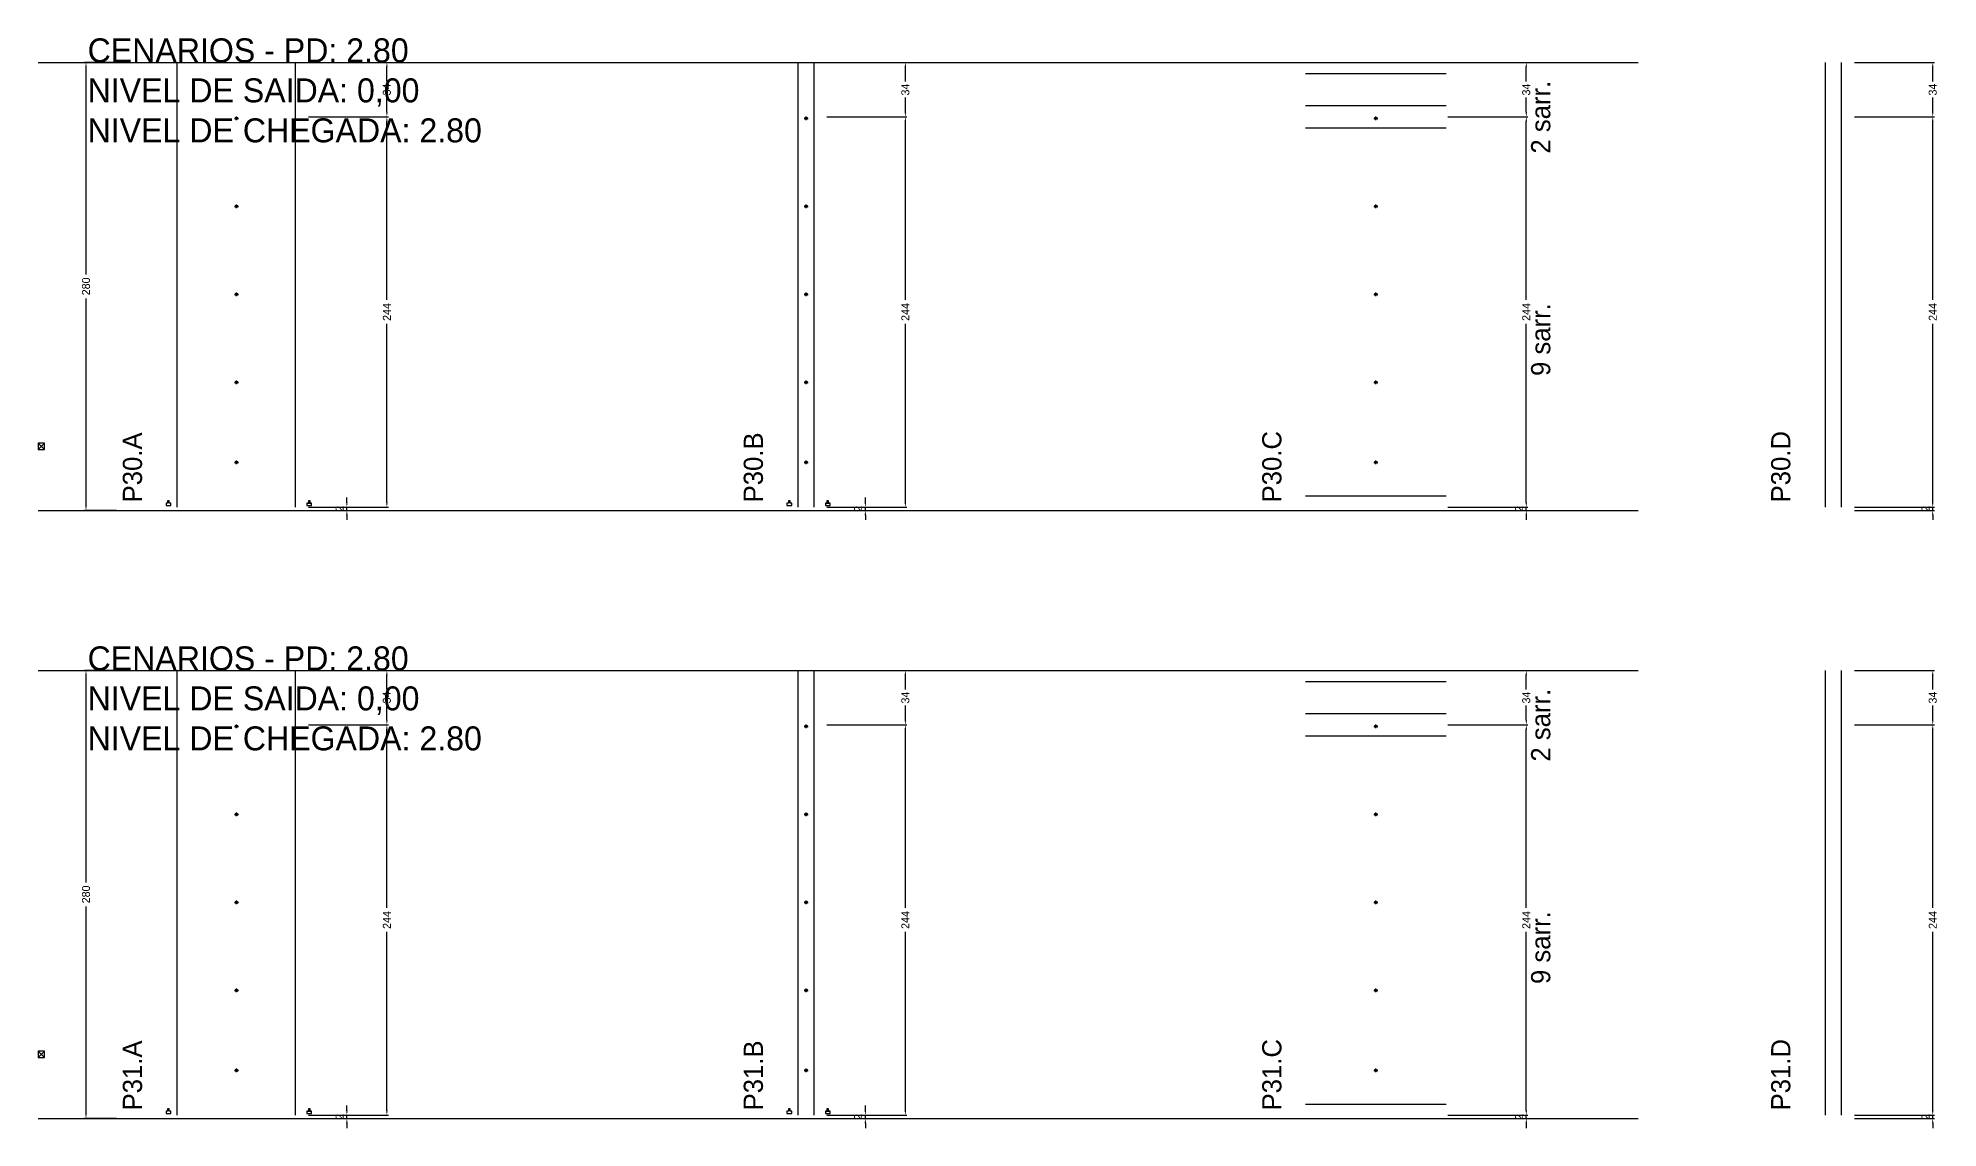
# Model space of a CAD drawing. Header units: centimetres. Extents: x -7000 to 4307, y -13306 to 295.
# Drawn here: x -7000 to -5813, y -11786 to -11105 of the extents above; entities that cross this region are included whole.
import ezdxf

# ---------------------------------------------------------------- set-up
doc = ezdxf.new("R2010")
doc.units = ezdxf.units.CM
doc.linetypes.add('DASHED', pattern=[2, -2])
for name, color, linetype in [('COTA', 241, 'Continuous'), ('COTAS FURACAO', 16, 'Continuous'), ('NOMENCLATURA', 7, 'Continuous'), ('Nível', 160, 'Continuous'), ('SARR_2.2x7', 40, 'Continuous')]:
    doc.layers.add(name, color=color, linetype=linetype)
doc.dimstyles.new('PAINEL-NOVA', dxfattribs={"dimtxt": 5, "dimasz": 3, "dimexe": 1, "dimexo": 1, "dimgap": 1, "dimtad": 1, "dimcen": 2.5, "dimazin": 3, "dimtfac": 1, "dimtmove": 0, "dimatfit": 3})

# ---------------------------------------------------------------- blocks, each defined once
blk = doc.blocks.new('_CLOSEDFILLED')
at = {"color": 0, "linetype": 'BYBLOCK'}
blk.add_solid([(-1, 0.16), (0, 0), (-1, -0.16)], dxfattribs=at)
blk = doc.blocks.new('*D987')
for p, q in [((-6951, -11120), (-6971, -11120)), ((-6970, -11252.5), (-6970, -11123)), ((-6970, -11397), (-6970, -11267.5)), ((-6951, -11400), (-6971, -11400))]:
    blk.add_line(p, q)
at = {"layer": 'Defpoints'}
for p in [(-6950, -11120), (-6970, -11400), (-6950, -11400)]:
    blk.add_point(p, dxfattribs=at)
at = {"layer": 'COTA', "xscale": 3, "yscale": 3}
for p, rotation in [((-6970, -11120), 90), ((-6970, -11400), 270)]:
    blk.add_blockref('_CLOSEDFILLED', p, dxfattribs=dict(at, rotation=rotation))
at = {"layer": 'COTA', "insert": (-6970, -11260), "char_height": 5, "attachment_point": 5, "rotation": 90}
blk.add_mtext('280', dxfattribs=at)
blk = doc.blocks.new('MULDURA')
at = {"layer": 'Paineis'}
for p, q in [((0, 0), (4, 4)), ((4, 0), (0, 4))]:
    blk.add_line(p, q, dxfattribs=at)
blk.add_lwpolyline([(0, 0), (4, 0), (4, 4), (0, 4)], close=True, dxfattribs=at)
blk = doc.blocks.new('*D989')
for p, q in [((-6831, -11154), (-6781, -11154)), ((-6782, -11268.5), (-6782, -11157)), ((-6782, -11395), (-6782, -11283.5)), ((-6831, -11398), (-6781, -11398))]:
    blk.add_line(p, q)
at = {"layer": 'Defpoints'}
for p in [(-6832, -11154), (-6832, -11398), (-6782, -11398)]:
    blk.add_point(p, dxfattribs=at)
at = {"layer": 'COTA', "xscale": 3, "yscale": 3}
for p, rotation in [((-6782, -11154), 90), ((-6782, -11398), 270)]:
    blk.add_blockref('_CLOSEDFILLED', p, dxfattribs=dict(at, rotation=rotation))
at = {"layer": 'COTA', "insert": (-6782, -11276), "char_height": 5, "attachment_point": 5, "rotation": 90}
blk.add_mtext('244', dxfattribs=at)
blk = doc.blocks.new('*D990')
for p, q in [((-6831, -11120), (-6781, -11120)), ((-6782, -11132), (-6782, -11123)), ((-6782, -11151), (-6782, -11142)), ((-6831, -11154), (-6781, -11154))]:
    blk.add_line(p, q)
at = {"layer": 'Defpoints'}
for p in [(-6832, -11120), (-6832, -11154), (-6782, -11154)]:
    blk.add_point(p, dxfattribs=at)
at = {"layer": 'COTA', "xscale": 3, "yscale": 3}
for p, rotation in [((-6782, -11120), 90), ((-6782, -11154), 270)]:
    blk.add_blockref('_CLOSEDFILLED', p, dxfattribs=dict(at, rotation=rotation))
at = {"layer": 'COTA', "insert": (-6782, -11137), "char_height": 5, "attachment_point": 5, "rotation": 90}
blk.add_mtext('34', dxfattribs=at)
blk = doc.blocks.new('SLIPTEE')
at = {"layer": 'Paineis'}
blk.add_lwpolyline([(0, 0), (3, 0), (3, 1.5), (2, 1.5), (2, 3), (1, 3), (1, 1.5), (0, 1.5)], close=True, dxfattribs=at)
blk = doc.blocks.new('SLIPTDD')
at = {"layer": 'Paineis'}
blk.add_line((0, 1.5), (3, 1.5), dxfattribs=at)
blk.add_lwpolyline([(0, 0), (3, 0), (3, 1.5), (2, 1.5), (2, 3), (1, 3), (1, 1.5), (0, 1.5)], close=True, dxfattribs=at)
blk = doc.blocks.new('furacao')
at = {"layer": 'COTAS FURACAO'}
for p, q in [((-1.2, 0), (1.2, 0)), ((0, -1.2), (0, 1.2))]:
    blk.add_line(p, q, dxfattribs=at)
blk.add_circle((0, 0), 0.8, dxfattribs=at)
blk = doc.blocks.new('*D992')
for p, q in [((-6507, -11154), (-6457, -11154)), ((-6458, -11268.5), (-6458, -11157)), ((-6458, -11395), (-6458, -11283.5)), ((-6507, -11398), (-6457, -11398))]:
    blk.add_line(p, q)
at = {"layer": 'Defpoints'}
for p in [(-6508, -11154), (-6508, -11398), (-6458, -11398)]:
    blk.add_point(p, dxfattribs=at)
at = {"layer": 'COTA', "xscale": 3, "yscale": 3}
for p, rotation in [((-6458, -11154), 90), ((-6458, -11398), 270)]:
    blk.add_blockref('_CLOSEDFILLED', p, dxfattribs=dict(at, rotation=rotation))
at = {"layer": 'COTA', "insert": (-6458, -11276), "char_height": 5, "attachment_point": 5, "rotation": 90}
blk.add_mtext('244', dxfattribs=at)
blk = doc.blocks.new('*D993')
for p, q in [((-6507, -11120), (-6457, -11120)), ((-6458, -11132), (-6458, -11123)), ((-6458, -11151), (-6458, -11142)), ((-6507, -11154), (-6457, -11154))]:
    blk.add_line(p, q)
at = {"layer": 'Defpoints'}
for p in [(-6508, -11120), (-6508, -11154), (-6458, -11154)]:
    blk.add_point(p, dxfattribs=at)
at = {"layer": 'COTA', "xscale": 3, "yscale": 3}
for p, rotation in [((-6458, -11120), 90), ((-6458, -11154), 270)]:
    blk.add_blockref('_CLOSEDFILLED', p, dxfattribs=dict(at, rotation=rotation))
at = {"layer": 'COTA', "insert": (-6458, -11137), "char_height": 5, "attachment_point": 5, "rotation": 90}
blk.add_mtext('34', dxfattribs=at)
blk = doc.blocks.new('*D995')
for p, q in [((-6119, -11154), (-6069, -11154)), ((-6070, -11268.5), (-6070, -11157)), ((-6070, -11395), (-6070, -11283.5)), ((-6119, -11398), (-6069, -11398))]:
    blk.add_line(p, q)
at = {"layer": 'Defpoints'}
for p in [(-6120, -11154), (-6120, -11398), (-6070, -11398)]:
    blk.add_point(p, dxfattribs=at)
at = {"layer": 'COTA', "xscale": 3, "yscale": 3}
for p, rotation in [((-6070, -11154), 90), ((-6070, -11398), 270)]:
    blk.add_blockref('_CLOSEDFILLED', p, dxfattribs=dict(at, rotation=rotation))
at = {"layer": 'COTA', "insert": (-6070, -11276), "char_height": 5, "attachment_point": 5, "rotation": 90}
blk.add_mtext('244', dxfattribs=at)
blk = doc.blocks.new('*D996')
for p, q in [((-6119, -11120), (-6069, -11120)), ((-6070, -11132), (-6070, -11123)), ((-6070, -11151), (-6070, -11142)), ((-6119, -11154), (-6069, -11154))]:
    blk.add_line(p, q)
at = {"layer": 'Defpoints'}
for p in [(-6120, -11120), (-6120, -11154), (-6070, -11154)]:
    blk.add_point(p, dxfattribs=at)
at = {"layer": 'COTA', "xscale": 3, "yscale": 3}
for p, rotation in [((-6070, -11120), 90), ((-6070, -11154), 270)]:
    blk.add_blockref('_CLOSEDFILLED', p, dxfattribs=dict(at, rotation=rotation))
at = {"layer": 'COTA', "insert": (-6070, -11137), "char_height": 5, "attachment_point": 5, "rotation": 90}
blk.add_mtext('34', dxfattribs=at)
blk = doc.blocks.new('*D998')
for p, q in [((-5865, -11154), (-5815, -11154)), ((-5816, -11268.5), (-5816, -11157)), ((-5816, -11395), (-5816, -11283.5)), ((-5865, -11398), (-5815, -11398))]:
    blk.add_line(p, q)
at = {"layer": 'Defpoints'}
for p in [(-5866, -11154), (-5866, -11398), (-5816, -11398)]:
    blk.add_point(p, dxfattribs=at)
at = {"layer": 'COTA', "xscale": 3, "yscale": 3}
for p, rotation in [((-5816, -11154), 90), ((-5816, -11398), 270)]:
    blk.add_blockref('_CLOSEDFILLED', p, dxfattribs=dict(at, rotation=rotation))
at = {"layer": 'COTA', "insert": (-5816, -11276), "char_height": 5, "attachment_point": 5, "rotation": 90}
blk.add_mtext('244', dxfattribs=at)
blk = doc.blocks.new('*D999')
for p, q in [((-5865, -11120), (-5815, -11120)), ((-5816, -11132), (-5816, -11123)), ((-5816, -11151), (-5816, -11142)), ((-5865, -11154), (-5815, -11154))]:
    blk.add_line(p, q)
at = {"layer": 'Defpoints'}
for p in [(-5866, -11120), (-5866, -11154), (-5816, -11154)]:
    blk.add_point(p, dxfattribs=at)
at = {"layer": 'COTA', "xscale": 3, "yscale": 3}
for p, rotation in [((-5816, -11120), 90), ((-5816, -11154), 270)]:
    blk.add_blockref('_CLOSEDFILLED', p, dxfattribs=dict(at, rotation=rotation))
at = {"layer": 'COTA', "insert": (-5816, -11137), "char_height": 5, "attachment_point": 5, "rotation": 90}
blk.add_mtext('34', dxfattribs=at)
blk = doc.blocks.new('*D1021')
for p, q in [((-6951, -11500), (-6971, -11500)), ((-6970, -11632.5), (-6970, -11503)), ((-6970, -11777), (-6970, -11647.5)), ((-6951, -11780), (-6971, -11780))]:
    blk.add_line(p, q)
at = {"layer": 'Defpoints'}
for p in [(-6950, -11500), (-6970, -11780), (-6950, -11780)]:
    blk.add_point(p, dxfattribs=at)
at = {"layer": 'COTA', "xscale": 3, "yscale": 3}
for p, rotation in [((-6970, -11500), 90), ((-6970, -11780), 270)]:
    blk.add_blockref('_CLOSEDFILLED', p, dxfattribs=dict(at, rotation=rotation))
at = {"layer": 'COTA', "insert": (-6970, -11640), "char_height": 5, "attachment_point": 5, "rotation": 90}
blk.add_mtext('280', dxfattribs=at)
blk = doc.blocks.new('*D1023')
for p, q in [((-6831, -11534), (-6781, -11534)), ((-6782, -11648.5), (-6782, -11537)), ((-6782, -11775), (-6782, -11663.5)), ((-6831, -11778), (-6781, -11778))]:
    blk.add_line(p, q)
at = {"layer": 'Defpoints'}
for p in [(-6832, -11534), (-6832, -11778), (-6782, -11778)]:
    blk.add_point(p, dxfattribs=at)
at = {"layer": 'COTA', "xscale": 3, "yscale": 3}
for p, rotation in [((-6782, -11534), 90), ((-6782, -11778), 270)]:
    blk.add_blockref('_CLOSEDFILLED', p, dxfattribs=dict(at, rotation=rotation))
at = {"layer": 'COTA', "insert": (-6782, -11656), "char_height": 5, "attachment_point": 5, "rotation": 90}
blk.add_mtext('244', dxfattribs=at)
blk = doc.blocks.new('*D1024')
for p, q in [((-6831, -11500), (-6781, -11500)), ((-6782, -11512), (-6782, -11503)), ((-6782, -11531), (-6782, -11522)), ((-6831, -11534), (-6781, -11534))]:
    blk.add_line(p, q)
at = {"layer": 'Defpoints'}
for p in [(-6832, -11500), (-6832, -11534), (-6782, -11534)]:
    blk.add_point(p, dxfattribs=at)
at = {"layer": 'COTA', "xscale": 3, "yscale": 3}
for p, rotation in [((-6782, -11500), 90), ((-6782, -11534), 270)]:
    blk.add_blockref('_CLOSEDFILLED', p, dxfattribs=dict(at, rotation=rotation))
at = {"layer": 'COTA', "insert": (-6782, -11517), "char_height": 5, "attachment_point": 5, "rotation": 90}
blk.add_mtext('34', dxfattribs=at)
blk = doc.blocks.new('*D1026')
for p, q in [((-6507, -11534), (-6457, -11534)), ((-6458, -11648.5), (-6458, -11537)), ((-6458, -11775), (-6458, -11663.5)), ((-6507, -11778), (-6457, -11778))]:
    blk.add_line(p, q)
at = {"layer": 'Defpoints'}
for p in [(-6508, -11534), (-6508, -11778), (-6458, -11778)]:
    blk.add_point(p, dxfattribs=at)
at = {"layer": 'COTA', "xscale": 3, "yscale": 3}
for p, rotation in [((-6458, -11534), 90), ((-6458, -11778), 270)]:
    blk.add_blockref('_CLOSEDFILLED', p, dxfattribs=dict(at, rotation=rotation))
at = {"layer": 'COTA', "insert": (-6458, -11656), "char_height": 5, "attachment_point": 5, "rotation": 90}
blk.add_mtext('244', dxfattribs=at)
blk = doc.blocks.new('*D1027')
for p, q in [((-6507, -11500), (-6457, -11500)), ((-6458, -11512), (-6458, -11503)), ((-6458, -11531), (-6458, -11522)), ((-6507, -11534), (-6457, -11534))]:
    blk.add_line(p, q)
at = {"layer": 'Defpoints'}
for p in [(-6508, -11500), (-6508, -11534), (-6458, -11534)]:
    blk.add_point(p, dxfattribs=at)
at = {"layer": 'COTA', "xscale": 3, "yscale": 3}
for p, rotation in [((-6458, -11500), 90), ((-6458, -11534), 270)]:
    blk.add_blockref('_CLOSEDFILLED', p, dxfattribs=dict(at, rotation=rotation))
at = {"layer": 'COTA', "insert": (-6458, -11517), "char_height": 5, "attachment_point": 5, "rotation": 90}
blk.add_mtext('34', dxfattribs=at)
blk = doc.blocks.new('*D1029')
for p, q in [((-6119, -11534), (-6069, -11534)), ((-6070, -11648.5), (-6070, -11537)), ((-6070, -11775), (-6070, -11663.5)), ((-6119, -11778), (-6069, -11778))]:
    blk.add_line(p, q)
at = {"layer": 'Defpoints'}
for p in [(-6120, -11534), (-6120, -11778), (-6070, -11778)]:
    blk.add_point(p, dxfattribs=at)
at = {"layer": 'COTA', "xscale": 3, "yscale": 3}
for p, rotation in [((-6070, -11534), 90), ((-6070, -11778), 270)]:
    blk.add_blockref('_CLOSEDFILLED', p, dxfattribs=dict(at, rotation=rotation))
at = {"layer": 'COTA', "insert": (-6070, -11656), "char_height": 5, "attachment_point": 5, "rotation": 90}
blk.add_mtext('244', dxfattribs=at)
blk = doc.blocks.new('*D1030')
for p, q in [((-6119, -11500), (-6069, -11500)), ((-6070, -11512), (-6070, -11503)), ((-6070, -11531), (-6070, -11522)), ((-6119, -11534), (-6069, -11534))]:
    blk.add_line(p, q)
at = {"layer": 'Defpoints'}
for p in [(-6120, -11500), (-6120, -11534), (-6070, -11534)]:
    blk.add_point(p, dxfattribs=at)
at = {"layer": 'COTA', "xscale": 3, "yscale": 3}
for p, rotation in [((-6070, -11500), 90), ((-6070, -11534), 270)]:
    blk.add_blockref('_CLOSEDFILLED', p, dxfattribs=dict(at, rotation=rotation))
at = {"layer": 'COTA', "insert": (-6070, -11517), "char_height": 5, "attachment_point": 5, "rotation": 90}
blk.add_mtext('34', dxfattribs=at)
blk = doc.blocks.new('*D1032')
for p, q in [((-5865, -11534), (-5815, -11534)), ((-5816, -11648.5), (-5816, -11537)), ((-5816, -11775), (-5816, -11663.5)), ((-5865, -11778), (-5815, -11778))]:
    blk.add_line(p, q)
at = {"layer": 'Defpoints'}
for p in [(-5866, -11534), (-5866, -11778), (-5816, -11778)]:
    blk.add_point(p, dxfattribs=at)
at = {"layer": 'COTA', "xscale": 3, "yscale": 3}
for p, rotation in [((-5816, -11534), 90), ((-5816, -11778), 270)]:
    blk.add_blockref('_CLOSEDFILLED', p, dxfattribs=dict(at, rotation=rotation))
at = {"layer": 'COTA', "insert": (-5816, -11656), "char_height": 5, "attachment_point": 5, "rotation": 90}
blk.add_mtext('244', dxfattribs=at)
blk = doc.blocks.new('*D1033')
for p, q in [((-5865, -11500), (-5815, -11500)), ((-5816, -11512), (-5816, -11503)), ((-5816, -11531), (-5816, -11522)), ((-5865, -11534), (-5815, -11534))]:
    blk.add_line(p, q)
at = {"layer": 'Defpoints'}
for p in [(-5866, -11500), (-5866, -11534), (-5816, -11534)]:
    blk.add_point(p, dxfattribs=at)
at = {"layer": 'COTA', "xscale": 3, "yscale": 3}
for p, rotation in [((-5816, -11500), 90), ((-5816, -11534), 270)]:
    blk.add_blockref('_CLOSEDFILLED', p, dxfattribs=dict(at, rotation=rotation))
at = {"layer": 'COTA', "insert": (-5816, -11517), "char_height": 5, "attachment_point": 5, "rotation": 90}
blk.add_mtext('34', dxfattribs=at)

msp = doc.modelspace()

# ---------------------------------------------------------------- linework, layer by layer
at = {"layer": 'Nível', "linetype": 'DASHED'}
for points in [[(-7000, -11120), (-6000, -11120)], [(-7000, -11400), (-6000, -11400)], [(-7000, -11500), (-6000, -11500)], [(-7000, -11780), (-6000, -11780)]]:
    msp.add_lwpolyline(points, dxfattribs=at)
at = {"layer": 'SARR_2.2x7'}
for points in [[(-6913, -11154), (-6913, -11120)], [(-6839, -11154), (-6839, -11120)], [(-6525, -11154), (-6525, -11120)], [(-6515, -11154), (-6515, -11120)], [(-5883, -11154), (-5883, -11120)], [(-5873, -11154), (-5873, -11120)], [(-6208, -11127), (-6120, -11127)], [(-6208, -11147), (-6120, -11147)], [(-6208, -11161), (-6120, -11161)], [(-6208, -11391), (-6120, -11391)], [(-6913, -11534), (-6913, -11500)], [(-6839, -11534), (-6839, -11500)], [(-6525, -11534), (-6525, -11500)], [(-6515, -11534), (-6515, -11500)], [(-5883, -11534), (-5883, -11500)], [(-5873, -11534), (-5873, -11500)], [(-6208, -11507), (-6120, -11507)], [(-6208, -11527), (-6120, -11527)], [(-6208, -11541), (-6120, -11541)], [(-6208, -11771), (-6120, -11771)]]:
    msp.add_lwpolyline(points, dxfattribs=at)
at = {"layer": 'SARR_2.2x7', "linetype": 'DASHED'}
for points in [[(-6913, -11398), (-6913, -11154)], [(-6839, -11398), (-6839, -11154)], [(-6525, -11398), (-6525, -11154)], [(-6515, -11398), (-6515, -11154)], [(-5883, -11398), (-5883, -11154)], [(-5873, -11398), (-5873, -11154)], [(-6913, -11778), (-6913, -11534)], [(-6839, -11778), (-6839, -11534)], [(-6525, -11778), (-6525, -11534)], [(-6515, -11778), (-6515, -11534)], [(-5883, -11778), (-5883, -11534)], [(-5873, -11778), (-5873, -11534)]]:
    msp.add_lwpolyline(points, dxfattribs=at)

# ---------------------------------------------------------------- block references
at = {"layer": 'COTA'}
for name, p in [('furacao', (-6876, -11155)), ('furacao', (-6520, -11155)), ('furacao', (-6164, -11155)), ('furacao', (-6876, -11210)), ('furacao', (-6520, -11210)), ('furacao', (-6164, -11210)), ('furacao', (-6876, -11265)), ('furacao', (-6520, -11265)), ('furacao', (-6164, -11265)), ('furacao', (-6876, -11320)), ('furacao', (-6520, -11320)), ('furacao', (-6164, -11320)), ('MULDURA', (-7000, -11362)), ('furacao', (-6876, -11370)), ('furacao', (-6520, -11370)), ('furacao', (-6164, -11370)), ('SLIPTEE', (-6920, -11397)), ('SLIPTDD', (-6832, -11397)), ('SLIPTEE', (-6532, -11397)), ('SLIPTDD', (-6508, -11397)), ('furacao', (-6876, -11535)), ('furacao', (-6520, -11535)), ('furacao', (-6164, -11535)), ('furacao', (-6876, -11590)), ('furacao', (-6520, -11590)), ('furacao', (-6164, -11590)), ('furacao', (-6876, -11645)), ('furacao', (-6520, -11645)), ('furacao', (-6164, -11645)), ('furacao', (-6876, -11700)), ('furacao', (-6520, -11700)), ('furacao', (-6164, -11700)), ('MULDURA', (-7000, -11742)), ('furacao', (-6876, -11750)), ('furacao', (-6520, -11750)), ('furacao', (-6164, -11750)), ('SLIPTEE', (-6920, -11777)), ('SLIPTDD', (-6832, -11777)), ('SLIPTEE', (-6532, -11777)), ('SLIPTDD', (-6508, -11777))]:
    msp.add_blockref(name, p, dxfattribs=at)

# ---------------------------------------------------------------- texts
at = {"layer": 'NOMENCLATURA'}
for s, p in [('CENARIOS - PD: 2.80', (-6969, -11120)), ('NIVEL DE SAIDA: 0,00', (-6969, -11145)), ('NIVEL DE CHEGADA: 2.80', (-6969, -11170)), ('CENARIOS - PD: 2.80', (-6969, -11500)), ('NIVEL DE SAIDA: 0,00', (-6969, -11525)), ('NIVEL DE CHEGADA: 2.80', (-6969, -11550))]:
    msp.add_text(s, height=15, dxfattribs=at).set_placement(p)
for s, p in [('2 sarr.', (-6055, -11177)), ('9 sarr.', (-6055, -11316)), ('P30.A', (-6935, -11395)), ('P30.B', (-6547, -11395)), ('P30.C', (-6223, -11395)), ('P30.D', (-5905, -11395)), ('2 sarr.', (-6055, -11557)), ('9 sarr.', (-6055, -11696)), ('P31.A', (-6935, -11775)), ('P31.B', (-6547, -11775)), ('P31.C', (-6223, -11775)), ('P31.D', (-5905, -11775))]:
    msp.add_text(s, height=12, rotation=90, dxfattribs=at).set_placement(p)

# ---------------------------------------------------------------- dimensions: what is measured, and where the dimension line sits
at = {"layer": 'COTA'}
for base, p1, p2, picture, middle in [((-6970, -11400), (-6950, -11400), (-6950, -11120), '*D987', (-6970, -11260)), ((-6782, -11154), (-6832, -11154), (-6832, -11120), '*D990', (-6782, -11137)), ((-6458, -11154), (-6508, -11154), (-6508, -11120), '*D993', (-6458, -11137)), ((-6070, -11154), (-6120, -11154), (-6120, -11120), '*D996', (-6070, -11137)), ((-5816, -11154), (-5866, -11154), (-5866, -11120), '*D999', (-5816, -11137)), ((-6782, -11398), (-6832, -11398), (-6832, -11154), '*D989', (-6782, -11276)), ((-6458, -11398), (-6508, -11398), (-6508, -11154), '*D992', (-6458, -11276)), ((-6070, -11398), (-6120, -11398), (-6120, -11154), '*D995', (-6070, -11276)), ((-5816, -11398), (-5866, -11398), (-5866, -11154), '*D998', (-5816, -11276)), ((-6970, -11780), (-6950, -11780), (-6950, -11500), '*D1021', (-6970, -11640)), ((-6782, -11534), (-6832, -11534), (-6832, -11500), '*D1024', (-6782, -11517)), ((-6458, -11534), (-6508, -11534), (-6508, -11500), '*D1027', (-6458, -11517)), ((-6070, -11534), (-6120, -11534), (-6120, -11500), '*D1030', (-6070, -11517)), ((-5816, -11534), (-5866, -11534), (-5866, -11500), '*D1033', (-5816, -11517)), ((-6782, -11778), (-6832, -11778), (-6832, -11534), '*D1023', (-6782, -11656)), ((-6458, -11778), (-6508, -11778), (-6508, -11534), '*D1026', (-6458, -11656)), ((-6070, -11778), (-6120, -11778), (-6120, -11534), '*D1029', (-6070, -11656)), ((-5816, -11778), (-5866, -11778), (-5866, -11534), '*D1032', (-5816, -11656))]:
    dim = msp.add_linear_dim(base=base, p1=p1, p2=p2, angle=90, dimstyle='PAINEL-NOVA', dxfattribs=at)
    dim.commit()
    dim.dimension.update_dxf_attribs({"geometry": picture, "text_midpoint": middle})
for base, p1, p2 in [((-6807, -11400), (-6832, -11400), (-6832, -11398)), ((-6483, -11400), (-6508, -11400), (-6508, -11398)), ((-6070, -11400), (-6120, -11400), (-6120, -11398)), ((-5816, -11400), (-5866, -11400), (-5866, -11398)), ((-6807, -11780), (-6832, -11780), (-6832, -11778)), ((-6483, -11780), (-6508, -11780), (-6508, -11778)), ((-6070, -11780), (-6120, -11780), (-6120, -11778)), ((-5816, -11780), (-5866, -11780), (-5866, -11778))]:
    msp.add_linear_dim(base=base, p1=p1, p2=p2, angle=90, dimstyle='PAINEL-NOVA', dxfattribs=at).render()

doc.saveas('drawing.dxf')
